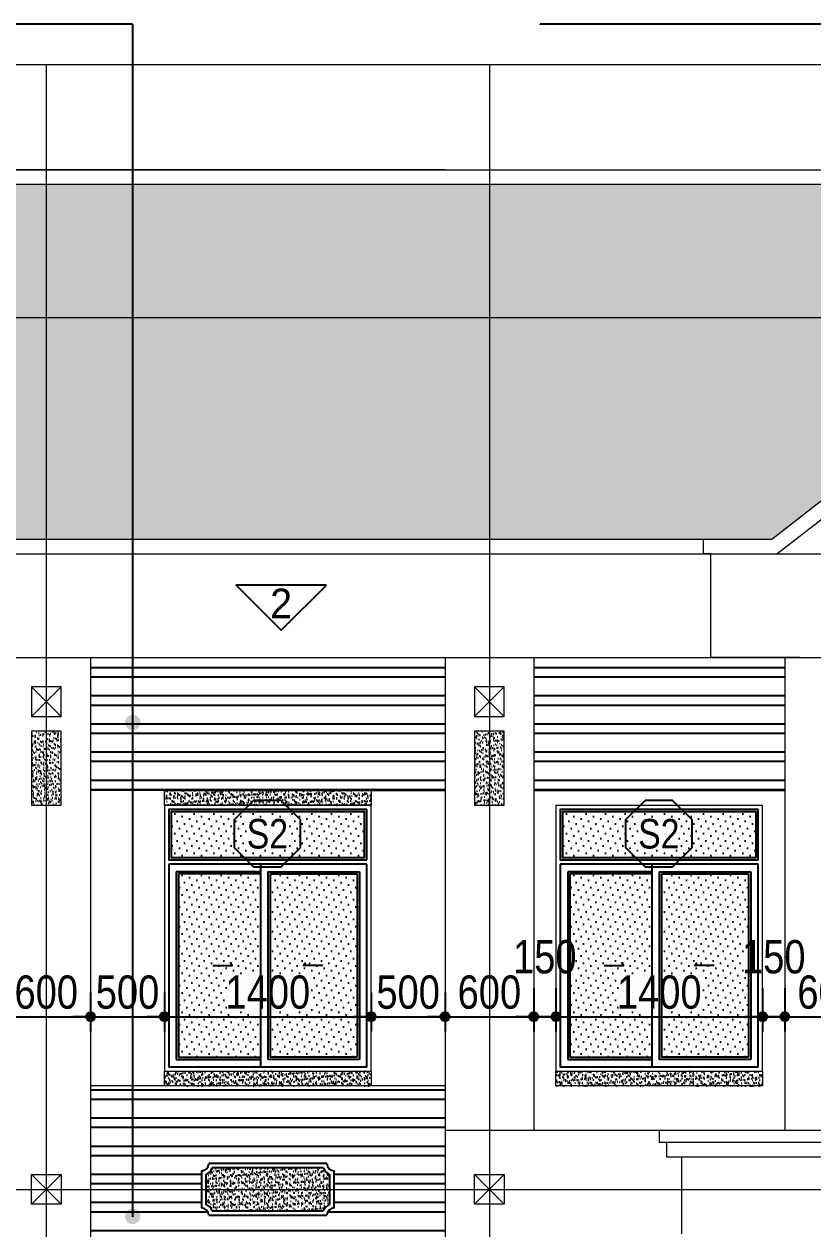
# Model space of a CAD drawing. Extents: x -79995 to 347433, y -157641 to 104789.
# Drawn here: x -4252 to 1089, y -22812 to -14658 of the extents above; entities that cross this region are included whole.
import ezdxf
from ezdxf.enums import TextEntityAlignment as Align

# ---------------------------------------------------------------- set-up
doc = ezdxf.new("R2010")
doc.units = 0
doc.linetypes.add('ACAD_ISO10W100', pattern=[18, 12, -3, 0, -3])
doc.layers.get('DEFPOINTS').update_dxf_attribs({"linetype": 'CONTINUOUS'})
for name, color, linetype in [('DIM', 1, 'CONTINUOUS'), ('DOOR', 20, 'CONTINUOUS'), ('HACTH', 8, 'CONTINUOUS'), ('HATCH', 8, 'CONTINUOUS'), ('HATCHNGOI', 22, 'CONTINUOUS'), ('KINH 1', 142, 'CONTINUOUS'), ('netthay', 2, 'CONTINUOUS'), ('TAGS', 60, 'CONTINUOUS'), ('TEXT', 7, 'CONTINUOUS')]:
    doc.layers.add(name, color=color, linetype=linetype)
doc.layers.add('NET-THAY', color=2, linetype='CONTINUOUS', lineweight=13)
doc.layers.add('TRUC', color=24, linetype='CONTINUOUS', lineweight=0)
doc.styles.add('AVO', font='')
doc.styles.add('HEL-CONDENSE', font='')
doc.styles.add('VNI-HELVE-CONDENSEN', font='')
doc.styles.get('AVO').set_extended_font_data('VNI-Avo')
doc.styles.get('HEL-CONDENSE').set_extended_font_data('VNI-Helve-Condense')
doc.styles.get('VNI-HELVE-CONDENSEN').set_extended_font_data('VNI-Helve-Condense')
doc.dimstyles.new('D100', dxfattribs={"dimtxt": 225, "dimasz": 1.2, "dimexe": 100, "dimexo": 0, "dimgap": 50, "dimtad": 1, "dimdec": 0, "dimzin": 13, "dimdsep": 46, "dimtxsty": 'HEL-CONDENSE', "dimblk": 'D50', "dimcen": 0, "dimclrd": 1, "dimclre": 1, "dimclrt": 7, "dimadec": 0, "dimazin": 0, "dimtfac": 1, "dimtdec": 0, "dimtmove": 0, "dimatfit": 3, "dimldrblk": 'D50', "dimfxl": 1, "dimtolj": 1, "dimtzin": 13, "dimarcsym": 0})
pattern_1 = [(180, (-175482.64, -528282.38), (-1e-14, -190.5), []), (180, (-175546.14, -528218.88), (-1e-14, -190.5), [])]
pattern_2 = [(37.5, (-1312078.223, -316844.446), (-1.2000235, 36.7059928), [0, -28.956, 0, -32.385, 0, -30.95625]), (7.5, (-1312078.223, -316844.446), (33.7142462, 53.7618825), [0, -15.621, 0, -26.0985, 0, -10.00125]), (327.5, (-1312101.654, -316844.446), (59.3244278, 0.10778885), [0, -9.525, 0, -34.29, 0, -44.7675]), (317.5, (-1312101.654, -316844.446), (57.266734, 16.7196992), [0, -4.7625, 0, -22.479, 0, -25.7175])]

# ---------------------------------------------------------------- blocks, each defined once
blk = doc.blocks.new('KH-CUADI')
at = {"layer": 'TAGS'}
blk.add_lwpolyline([(-124, 300), (-300, 124), (-300, -124), (-124, -300), (124, -300), (300, -124), (300, 124), (124, 300)], close=True, dxfattribs=at)
at = {"layer": 'TAGS', "style": 'VNI-HELVE-CONDENSEN'}
blk.add_attdef('D', text='', height=300, dxfattribs=at).set_placement((0, 0), align=Align.MIDDLE)
blk = doc.blocks.new('A$C5F62150E')
at = {"layer": 'KINH 1'}
h = blk.add_hatch(dxfattribs=at)
h.set_pattern_fill('DOTS', color=256, scale=750, angle=45, style=0)
h.set_pattern_definition([(45, (0, 0), (-16.5728, 49.71845), [0, -46.875])])
h.paths.add_polyline_path([(2528.9, 1072.2), (1218.9, 1072.2), (1218.9, 762.2), (2528.9, 762.2)])
h.paths.add_polyline_path([(1823.9, 652.2), (1268.9, 652.2), (1268.9, -587.8), (1823.9, -587.8)])
h.paths.add_polyline_path([(2478.9, 652.2), (1888.9, 652.2), (1888.9, -587.8), (2478.9, -587.8)])
at = {"layer": 'DOOR'}
for p, q in [((2543.9, 747.2), (2543.9, 1087.2)), ((2543.9, 717.2), (1203.9, 717.2)), ((1823.9, 667.2), (1253.9, 667.2)), ((1253.9, 667.2), (1253.9, -602.8)), ((1823.9, 717.2), (1823.9, -652.8)), ((1873.9, 667.2), (1873.9, -602.8)), ((1873.9, 667.2), (2493.9, 667.2)), ((2493.9, 667.2), (2493.9, -602.8)), ((1253.9, -602.8), (1823.9, -602.8)), ((2493.9, -602.8), (1873.9, -602.8))]:
    blk.add_line(p, q, dxfattribs=at)
at = {"layer": 'DOOR', "color": 8}
for p, q in [((1823.9, 652.2), (1268.9, 652.2)), ((1268.9, 652.2), (1268.9, -587.8)), ((1888.9, 652.2), (1888.9, -587.8)), ((1888.9, 652.2), (2478.9, 652.2)), ((2478.9, 652.2), (2478.9, -587.8)), ((1268.9, -587.8), (1823.9, -587.8)), ((2478.9, -587.8), (1888.9, -587.8))]:
    blk.add_line(p, q, dxfattribs=at)
at = {"layer": 'DOOR'}
for points in [[(2543.9, 1087.2), (1203.9, 1087.2), (1203.9, 747.2), (2543.9, 747.2)], [(1203.9, 717.2), (1203.9, -652.8), (2543.9, -652.8), (2543.9, 717.2)], [(1501.6, 32.3), (1632, 32.3), (1618.7, 53)], [(2246.2, 32.3), (2115.8, 32.3), (2129.1, 53)]]:
    blk.add_lwpolyline(points, dxfattribs=at)
at = {"layer": 'DOOR', "color": 8}
blk.add_lwpolyline([(2528.9, 762.2), (2528.9, 1072.2), (1218.9, 1072.2), (1218.9, 762.2), (2528.9, 762.2)], close=True, dxfattribs=at)
at = {"layer": 'NET-THAY'}
for p, q in [((1173.9, 1117.2), (2573.9, 1117.2)), ((2573.9, -682.8), (2573.9, 1117.2)), ((1173.9, -682.8), (2573.9, -682.8))]:
    blk.add_line(p, q, dxfattribs=at)
blk.add_lwpolyline([(1173.9, 1117.2), (1173.9, -682.8)], dxfattribs=at)
at = {"layer": 'TAGS', "linetype": 'Continuous'}
ref = blk.add_blockref('KH-CUADI', (1871, 924.3), dxfattribs=dict(at, xscale=0.75, yscale=0.75, zscale=0.75, rotation=180))
ref.add_attrib('D', 'S2', dxfattribs={"color": 7, "height": 200, "style": 'VNI-HELVE-CONDENSEN'}).set_placement((1871, 924.3), align=Align.MIDDLE)
blk = doc.blocks.new('D50')
at = {"layer": 'DIM'}
blk.add_hatch(color=256, dxfattribs=at).paths.add_polyline_path([(25, 0, 1), (-25, 0, 1)])
blk.add_line((25, 0), (100, 0), dxfattribs=at)
blk.add_circle((0, 0), 25, dxfattribs=at)
blk = doc.blocks.new('*D659')
at = {"layer": 'DEFPOINTS', "color": 0, "linetype": 'Continuous', "transparency": 16777216}
for p in [(-4401.5, -21181.6), (-3801.5, -21211.4), (-3801.5, -21375.6)]:
    blk.add_point(p, dxfattribs=at)
at = {"layer": 'DIM', "color": 1, "linetype": 'Continuous', "lineweight": -2, "transparency": 16777216}
for p, q in [((-4401.5, -21181.6), (-4401.5, -21475.6)), ((-3801.5, -21211.4), (-3801.5, -21475.6)), ((-4400.3, -21375.6), (-3802.7, -21375.6))]:
    blk.add_line(p, q, dxfattribs=at)
at = {"layer": 'DIM', "color": 1, "linetype": 'Continuous', "lineweight": -2, "transparency": 16777216, "xscale": 1.199999999999999, "yscale": 1.199999999999999, "zscale": 1.199999999999999, "rotation": 180}
blk.add_blockref('D50', (-4401.5, -21375.6), dxfattribs=at)
at = {"layer": 'DIM', "color": 1, "linetype": 'Continuous', "lineweight": -2, "transparency": 16777216, "xscale": 1.199999999999999, "yscale": 1.199999999999999, "zscale": 1.199999999999999}
blk.add_blockref('D50', (-3801.5, -21375.6), dxfattribs=at)
at = {"layer": 'DIM', "color": 7, "linetype": 'Continuous', "transparency": 16777216, "insert": (-4101.5, -21210.7), "char_height": 225, "attachment_point": 5, "style": 'HEL-CONDENSE'}
blk.add_mtext('\\A1;600', dxfattribs=at)
blk = doc.blocks.new('*D660')
at = {"layer": 'DEFPOINTS', "color": 0, "linetype": 'Continuous', "transparency": 16777216}
for p in [(-3801.5, -21211.4), (-3301.5, -21211.4), (-3301.5, -21375.6)]:
    blk.add_point(p, dxfattribs=at)
at = {"layer": 'DIM', "color": 1, "linetype": 'Continuous', "lineweight": -2, "transparency": 16777216}
for p, q in [((-3801.5, -21211.4), (-3801.5, -21475.6)), ((-3301.5, -21211.4), (-3301.5, -21475.6)), ((-3800.3, -21375.6), (-3302.7, -21375.6))]:
    blk.add_line(p, q, dxfattribs=at)
at = {"layer": 'DIM', "color": 1, "linetype": 'Continuous', "lineweight": -2, "transparency": 16777216, "xscale": 1.199999999999999, "yscale": 1.199999999999999, "zscale": 1.199999999999999, "rotation": 180}
blk.add_blockref('D50', (-3801.5, -21375.6), dxfattribs=at)
at = {"layer": 'DIM', "color": 1, "linetype": 'Continuous', "lineweight": -2, "transparency": 16777216, "xscale": 1.199999999999999, "yscale": 1.199999999999999, "zscale": 1.199999999999999}
blk.add_blockref('D50', (-3301.5, -21375.6), dxfattribs=at)
at = {"layer": 'DIM', "color": 7, "linetype": 'Continuous', "transparency": 16777216, "insert": (-3551.5, -21210.7), "char_height": 225, "attachment_point": 5, "style": 'HEL-CONDENSE'}
blk.add_mtext('\\A1;500', dxfattribs=at)
blk = doc.blocks.new('*D661')
at = {"layer": 'DEFPOINTS', "color": 0, "linetype": 'Continuous', "transparency": 16777216}
for p in [(-3301.5, -21211.4), (-1901.5, -21211.4), (-1901.5, -21375.6)]:
    blk.add_point(p, dxfattribs=at)
at = {"layer": 'DIM', "color": 1, "linetype": 'Continuous', "lineweight": -2, "transparency": 16777216}
for p, q in [((-3301.5, -21211.4), (-3301.5, -21475.6)), ((-1901.5, -21211.4), (-1901.5, -21475.6)), ((-3300.3, -21375.6), (-1902.7, -21375.6))]:
    blk.add_line(p, q, dxfattribs=at)
at = {"layer": 'DIM', "color": 1, "linetype": 'Continuous', "lineweight": -2, "transparency": 16777216, "xscale": 1.199999999999999, "yscale": 1.199999999999999, "zscale": 1.199999999999999, "rotation": 180}
blk.add_blockref('D50', (-3301.5, -21375.6), dxfattribs=at)
at = {"layer": 'DIM', "color": 1, "linetype": 'Continuous', "lineweight": -2, "transparency": 16777216, "xscale": 1.199999999999999, "yscale": 1.199999999999999, "zscale": 1.199999999999999}
blk.add_blockref('D50', (-1901.5, -21375.6), dxfattribs=at)
at = {"layer": 'DIM', "color": 7, "linetype": 'Continuous', "transparency": 16777216, "insert": (-2601.5, -21210.7), "char_height": 225, "attachment_point": 5, "style": 'HEL-CONDENSE'}
blk.add_mtext('\\A1;1400', dxfattribs=at)
blk = doc.blocks.new('*D662')
at = {"layer": 'DEFPOINTS', "color": 0, "linetype": 'Continuous', "transparency": 16777216}
for p in [(-1901.5, -21211.4), (-1401.5, -21211.4), (-1401.5, -21375.6)]:
    blk.add_point(p, dxfattribs=at)
at = {"layer": 'DIM', "color": 1, "linetype": 'Continuous', "lineweight": -2, "transparency": 16777216}
for p, q in [((-1901.5, -21211.4), (-1901.5, -21475.6)), ((-1401.5, -21211.4), (-1401.5, -21475.6)), ((-1900.3, -21375.6), (-1402.7, -21375.6))]:
    blk.add_line(p, q, dxfattribs=at)
at = {"layer": 'DIM', "color": 1, "linetype": 'Continuous', "lineweight": -2, "transparency": 16777216, "xscale": 1.199999999999999, "yscale": 1.199999999999999, "zscale": 1.199999999999999, "rotation": 180}
blk.add_blockref('D50', (-1901.5, -21375.6), dxfattribs=at)
at = {"layer": 'DIM', "color": 1, "linetype": 'Continuous', "lineweight": -2, "transparency": 16777216, "xscale": 1.199999999999999, "yscale": 1.199999999999999, "zscale": 1.199999999999999}
blk.add_blockref('D50', (-1401.5, -21375.6), dxfattribs=at)
at = {"layer": 'DIM', "color": 7, "linetype": 'Continuous', "transparency": 16777216, "insert": (-1651.5, -21210.7), "char_height": 225, "attachment_point": 5, "style": 'HEL-CONDENSE'}
blk.add_mtext('\\A1;500', dxfattribs=at)
blk = doc.blocks.new('*D663')
at = {"layer": 'DEFPOINTS', "color": 0, "linetype": 'Continuous', "transparency": 16777216}
for p in [(-801.5, -21181.8), (-1401.5, -21211.4), (-801.5, -21375.6)]:
    blk.add_point(p, dxfattribs=at)
at = {"layer": 'DIM', "color": 1, "linetype": 'Continuous', "lineweight": -2, "transparency": 16777216}
for p, q in [((-801.5, -21181.8), (-801.5, -21475.6)), ((-1401.5, -21211.4), (-1401.5, -21475.6)), ((-1400.3, -21375.6), (-802.7, -21375.6))]:
    blk.add_line(p, q, dxfattribs=at)
at = {"layer": 'DIM', "color": 1, "linetype": 'Continuous', "lineweight": -2, "transparency": 16777216, "xscale": 1.199999999999999, "yscale": 1.199999999999999, "zscale": 1.199999999999999, "rotation": 180}
blk.add_blockref('D50', (-1401.5, -21375.6), dxfattribs=at)
at = {"layer": 'DIM', "color": 1, "linetype": 'Continuous', "lineweight": -2, "transparency": 16777216, "xscale": 1.199999999999999, "yscale": 1.199999999999999, "zscale": 1.199999999999999}
blk.add_blockref('D50', (-801.5, -21375.6), dxfattribs=at)
at = {"layer": 'DIM', "color": 7, "linetype": 'Continuous', "transparency": 16777216, "insert": (-1101.5, -21210.7), "char_height": 225, "attachment_point": 5, "style": 'HEL-CONDENSE'}
blk.add_mtext('\\A1;600', dxfattribs=at)
blk = doc.blocks.new('*D664')
at = {"layer": 'DEFPOINTS', "color": 0, "linetype": 'Continuous', "transparency": 16777216}
for p in [(-651.5, -21181.8), (748.5, -21181.8), (748.5, -21375.6)]:
    blk.add_point(p, dxfattribs=at)
at = {"layer": 'DIM', "color": 1, "linetype": 'Continuous', "lineweight": -2, "transparency": 16777216}
for p, q in [((-651.5, -21181.8), (-651.5, -21475.6)), ((748.5, -21181.8), (748.5, -21475.6)), ((-650.3, -21375.6), (747.3, -21375.6))]:
    blk.add_line(p, q, dxfattribs=at)
at = {"layer": 'DIM', "color": 1, "linetype": 'Continuous', "lineweight": -2, "transparency": 16777216, "xscale": 1.199999999999999, "yscale": 1.199999999999999, "zscale": 1.199999999999999, "rotation": 180}
blk.add_blockref('D50', (-651.5, -21375.6), dxfattribs=at)
at = {"layer": 'DIM', "color": 1, "linetype": 'Continuous', "lineweight": -2, "transparency": 16777216, "xscale": 1.199999999999999, "yscale": 1.199999999999999, "zscale": 1.199999999999999}
blk.add_blockref('D50', (748.5, -21375.6), dxfattribs=at)
at = {"layer": 'DIM', "color": 7, "linetype": 'Continuous', "transparency": 16777216, "insert": (48.5, -21210.7), "char_height": 225, "attachment_point": 5, "style": 'HEL-CONDENSE'}
blk.add_mtext('\\A1;1400', dxfattribs=at)
blk = doc.blocks.new('*D665')
at = {"layer": 'DEFPOINTS', "color": 0, "linetype": 'Continuous', "transparency": 16777216}
for p in [(748.5, -21181.8), (898.5, -21181.8), (898.5, -21375.6)]:
    blk.add_point(p, dxfattribs=at)
at = {"layer": 'DIM', "color": 1, "linetype": 'Continuous', "lineweight": -2, "transparency": 16777216}
for p, q in [((748.5, -21181.8), (748.5, -21475.6)), ((898.5, -21181.8), (898.5, -21475.6)), ((749.7, -21375.6), (897.3, -21375.6))]:
    blk.add_line(p, q, dxfattribs=at)
at = {"layer": 'DIM', "color": 1, "linetype": 'Continuous', "lineweight": -2, "transparency": 16777216, "xscale": 1.199999999999999, "yscale": 1.199999999999999, "zscale": 1.199999999999999, "rotation": 180}
blk.add_blockref('D50', (748.5, -21375.6), dxfattribs=at)
at = {"layer": 'DIM', "color": 1, "linetype": 'Continuous', "lineweight": -2, "transparency": 16777216, "xscale": 1.199999999999999, "yscale": 1.199999999999999, "zscale": 1.199999999999999}
blk.add_blockref('D50', (898.5, -21375.6), dxfattribs=at)
at = {"layer": 'DIM', "color": 7, "linetype": 'Continuous', "transparency": 16777216, "insert": (823.5, -20971.5), "char_height": 225, "attachment_point": 5, "style": 'HEL-CONDENSE'}
blk.add_mtext('\\A1;150', dxfattribs=at)
blk = doc.blocks.new('*D666')
at = {"layer": 'DEFPOINTS', "color": 0, "linetype": 'Continuous', "transparency": 16777216}
for p in [(898.5, -21181.8), (1498.5, -21181.8), (1498.5, -21375.6)]:
    blk.add_point(p, dxfattribs=at)
at = {"layer": 'DIM', "color": 1, "linetype": 'Continuous', "lineweight": -2, "transparency": 16777216}
for p, q in [((898.5, -21181.8), (898.5, -21475.6)), ((1498.5, -21181.8), (1498.5, -21475.6)), ((899.7, -21375.6), (1497.3, -21375.6))]:
    blk.add_line(p, q, dxfattribs=at)
at = {"layer": 'DIM', "color": 1, "linetype": 'Continuous', "lineweight": -2, "transparency": 16777216, "xscale": 1.199999999999999, "yscale": 1.199999999999999, "zscale": 1.199999999999999, "rotation": 180}
blk.add_blockref('D50', (898.5, -21375.6), dxfattribs=at)
at = {"layer": 'DIM', "color": 1, "linetype": 'Continuous', "lineweight": -2, "transparency": 16777216, "xscale": 1.199999999999999, "yscale": 1.199999999999999, "zscale": 1.199999999999999}
blk.add_blockref('D50', (1498.5, -21375.6), dxfattribs=at)
at = {"layer": 'DIM', "color": 7, "linetype": 'Continuous', "transparency": 16777216, "insert": (1198.5, -21210.7), "char_height": 225, "attachment_point": 5, "style": 'HEL-CONDENSE'}
blk.add_mtext('\\A1;600', dxfattribs=at)
blk = doc.blocks.new('*D693')
at = {"layer": 'DEFPOINTS', "color": 0, "linetype": 'Continuous', "transparency": 16777216}
for p in [(-801.5, -21181.8), (-651.5, -21181.8), (-651.5, -21375.6)]:
    blk.add_point(p, dxfattribs=at)
at = {"layer": 'DIM', "color": 1, "linetype": 'Continuous', "lineweight": -2, "transparency": 16777216}
for p, q in [((-801.5, -21181.8), (-801.5, -21475.6)), ((-651.5, -21181.8), (-651.5, -21475.6)), ((-800.3, -21375.6), (-652.7, -21375.6))]:
    blk.add_line(p, q, dxfattribs=at)
at = {"layer": 'DIM', "color": 1, "linetype": 'Continuous', "lineweight": -2, "transparency": 16777216, "xscale": 1.199999999999999, "yscale": 1.199999999999999, "zscale": 1.199999999999999, "rotation": 180}
blk.add_blockref('D50', (-801.5, -21375.6), dxfattribs=at)
at = {"layer": 'DIM', "color": 1, "linetype": 'Continuous', "lineweight": -2, "transparency": 16777216, "xscale": 1.199999999999999, "yscale": 1.199999999999999, "zscale": 1.199999999999999}
blk.add_blockref('D50', (-651.5, -21375.6), dxfattribs=at)
at = {"layer": 'DIM', "color": 7, "linetype": 'Continuous', "transparency": 16777216, "insert": (-726.5, -20971.5), "char_height": 225, "attachment_point": 5, "style": 'HEL-CONDENSE'}
blk.add_mtext('\\A1;150', dxfattribs=at)
blk = doc.blocks.new('TUONG-NAM')
at = {"layer": 'TAGS'}
blk.add_lwpolyline([(-453, -453), (453, -453), (0, 0)], close=True, dxfattribs=at)
at = {"layer": 'TAGS', "linetype": 'Continuous', "style": 'AVO'}
blk.add_attdef('KH-TUONG', text='', height=250, dxfattribs=at).set_placement((0, -269), align=Align.MIDDLE_CENTER)
blk = doc.blocks.new('*D751')
at = {"layer": 'DEFPOINTS', "color": 0, "linetype": 'Continuous', "transparency": 16777216}
for p in [(-7952.7, -15744.2), (-11485.6, -17932.7), (-14051.5, -18144.2), (-12873.4, -18144.2), (809.7, -18144.2)]:
    blk.add_point(p, dxfattribs=at)
at = {"layer": 'DIM', "color": 1, "linetype": 'Continuous', "lineweight": -2, "transparency": 16777216}
blk.add_arc((-12873.4, -18144.2), 1403.8, 0.04898, 25.95102, dxfattribs=at)
at = {"layer": 'DIM', "color": 1, "linetype": 'Continuous', "lineweight": -2, "transparency": 16777216, "xscale": 1.199999999999999, "yscale": 1.199999999999999, "zscale": 1.199999999999999}
for p, rotation in [((-11611.7, -17528.8), 115.975511560504), ((-11469.6, -18144.2), 270.024488439497)]:
    blk.add_blockref('D50', p, dxfattribs=dict(at, rotation=rotation))
at = {"layer": 'DIM', "color": 7, "linetype": 'Continuous', "transparency": 16777216, "insert": (-11344.9, -17791.4), "char_height": 225, "attachment_point": 5, "rotation": 283, "style": 'HEL-CONDENSE'}
blk.add_mtext('\\A1;26°', dxfattribs=at)

msp = doc.modelspace()

# ---------------------------------------------------------------- hatches: boundary and pattern name
at = {"layer": 'DIM', "linetype": 'ByBlock'}
for points in [[(-3464.129, -19385.619, 1), (-3568.649, -19385.619, 1)], [(-3464.129, -22726.935, 1), (-3568.649, -22726.935, 1)]]:
    msp.add_hatch(color=1, dxfattribs=at).paths.add_polyline_path(points)
at = {"layer": 'HACTH'}
h = msp.add_hatch(dxfattribs=at)
h.set_pattern_fill('ANSI32', color=256, scale=20, angle=135, style=0)
h.set_pattern_definition(pattern_1)
h.paths.add_polyline_path([(-801.548, -19844.245), (898.452, -19844.245), (898.452, -18944.245), (-801.548, -18944.245)])
h.paths.add_polyline_path([(-3801.548, -19844.245), (-1401.548, -19844.245), (-1401.548, -18944.245), (-3801.548, -18944.245)])
h.paths.add_polyline_path([(-6801.548, -19844.245), (-4401.548, -19844.245), (-4401.548, -18944.245), (-6801.548, -18944.245)])
h.paths.add_polyline_path([(-9751.548, -19844.245), (-7401.548, -19844.245), (-7401.548, -18944.245), (-9751.548, -18944.245)])
h.paths.add_polyline_path([(-12701.548, -19844.245), (-10351.548, -19844.245), (-10351.548, -18944.245), (-12701.548, -18944.245)])
h = msp.add_hatch(dxfattribs=at)
h.set_pattern_fill('ANSI32', color=256, scale=20, angle=135, style=0)
h.set_pattern_definition(pattern_1)
h.paths.add_polyline_path([(-10351.548, -21844.245), (-12701.548, -21844.245), (-12701.548, -22544.245), (-11951.548, -22544.245), (-11951.548, -22419.245, 0.41421356), (-11901.548, -22369.245), (-11101.548, -22369.245, 0.41421356), (-11051.548, -22419.245), (-11051.548, -22544.245), (-10351.548, -22544.245)])
h.paths.add_polyline_path([(-7401.548, -21844.245), (-9751.548, -21844.245), (-9751.548, -22544.245), (-9051.548, -22544.245), (-9051.548, -22419.245, 0.41421356), (-9001.548, -22369.245), (-8201.548, -22369.245, 0.41421356), (-8151.548, -22419.245), (-8151.548, -22544.245), (-7401.548, -22544.245)])
h.paths.add_polyline_path([(-4401.548, -21844.245), (-6801.548, -21844.245), (-6801.548, -22544.245), (-6051.548, -22544.245), (-6051.548, -22419.245, 0.41421356), (-6001.548, -22369.245), (-5201.548, -22369.245, 0.41421356), (-5151.548, -22419.245), (-5151.548, -22544.245), (-4401.548, -22544.245)])
h.paths.add_polyline_path([(1097.129, -22359.642), (5770.555, -22359.642), (5770.555, -22813.762), (1097.129, -22813.762)], flags=9)
edge = h.paths.add_edge_path()
edge.add_line((-12701.548, -23444.245), (-10351.548, -23444.245))
edge.add_line((-10351.548, -23444.245), (-10351.548, -22544.245))
edge.add_line((-10351.548, -22544.245), (-11051.548, -22544.245))
edge.add_line((-11051.548, -22544.245), (-11051.548, -22669.245))
edge.add_arc((-11051.548, -22719.245), 50, 90, 180)
edge.add_line((-11101.548, -22719.245), (-11901.548, -22719.245))
edge.add_arc((-11951.548, -22719.245), 50, 0, 90)
edge.add_line((-11951.548, -22669.245), (-11951.548, -22544.245))
edge.add_line((-11951.548, -22544.245), (-12701.548, -22544.245))
edge.add_line((-12701.548, -22544.245), (-12701.548, -23444.245))
edge = h.paths.add_edge_path()
edge.add_line((-9751.548, -23444.245), (-7401.548, -23444.245))
edge.add_line((-7401.548, -23444.245), (-7401.548, -22544.245))
edge.add_line((-7401.548, -22544.245), (-8151.548, -22544.245))
edge.add_line((-8151.548, -22544.245), (-8151.548, -22669.245))
edge.add_arc((-8151.548, -22719.245), 50, 90, 180)
edge.add_line((-8201.548, -22719.245), (-9001.548, -22719.245))
edge.add_arc((-9051.548, -22719.245), 50, 0, 90)
edge.add_line((-9051.548, -22669.245), (-9051.548, -22544.245))
edge.add_line((-9051.548, -22544.245), (-9751.548, -22544.245))
edge.add_line((-9751.548, -22544.245), (-9751.548, -23444.245))
edge = h.paths.add_edge_path()
edge.add_line((-6801.548, -23444.245), (-4401.548, -23444.245))
edge.add_line((-4401.548, -23444.245), (-4401.548, -22544.245))
edge.add_line((-4401.548, -22544.245), (-5151.548, -22544.245))
edge.add_line((-5151.548, -22544.245), (-5151.548, -22669.245))
edge.add_arc((-5151.548, -22719.245), 50, 90, 180)
edge.add_line((-5201.548, -22719.245), (-6001.548, -22719.245))
edge.add_arc((-6051.548, -22719.245), 50, 0, 90)
edge.add_line((-6051.548, -22669.245), (-6051.548, -22544.245))
edge.add_line((-6051.548, -22544.245), (-6801.548, -22544.245))
edge.add_line((-6801.548, -22544.245), (-6801.548, -23444.245))
h = msp.add_hatch(dxfattribs=at)
h.set_pattern_fill('ANSI32', color=256, scale=20, angle=135, style=0)
h.set_pattern_definition(pattern_1)
h.paths.add_polyline_path([(-1401.548, -22144.245), (-1401.548, -21844.245), (-3801.548, -21844.245), (-3801.548, -22544.245), (-3051.548, -22544.245), (-3051.548, -22419.245, 0.41421356), (-3001.548, -22369.245), (-2201.548, -22369.245, 0.41421356), (-2151.548, -22419.245), (-2151.548, -22544.245), (-1401.548, -22544.245)])
edge = h.paths.add_edge_path()
edge.add_line((-3801.548, -23444.245), (-1401.548, -23444.245))
edge.add_line((-1401.548, -23444.245), (-1401.548, -22544.245))
edge.add_line((-1401.548, -22544.245), (-2151.548, -22544.245))
edge.add_line((-2151.548, -22544.245), (-2151.548, -22669.245))
edge.add_arc((-2151.548, -22719.245), 50, 90, 180)
edge.add_line((-2201.548, -22719.245), (-3001.548, -22719.245))
edge.add_arc((-3051.548, -22719.245), 50, 0, 90)
edge.add_line((-3051.548, -22669.245), (-3051.548, -22544.245))
edge.add_line((-3051.548, -22544.245), (-3801.548, -22544.245))
edge.add_line((-3801.548, -22544.245), (-3801.548, -23444.245))
at = {"layer": 'HATCH'}
h = msp.add_hatch(dxfattribs=at)
h.set_pattern_fill('AR-SAND', color=256, scale=0.75, style=0)
h.set_pattern_definition(pattern_2)
h.paths.add_polyline_path([(-4201.548, -19944.245), (-4001.548, -19944.245), (-4001.548, -19444.245), (-4201.548, -19444.245)])
h = msp.add_hatch(dxfattribs=at)
h.set_pattern_fill('AR-SAND', color=256, scale=0.75, style=0)
h.set_pattern_definition(pattern_2)
h.paths.add_polyline_path([(-1201.548, -19944.245), (-1001.548, -19944.245), (-1001.548, -19444.245), (-1201.548, -19444.245)])
h = msp.add_hatch(dxfattribs=at)
h.set_pattern_fill('AR-SAND', color=256, scale=0.75, style=0)
h.set_pattern_definition(pattern_2)
h.paths.add_polyline_path([(-3301.543, -19844.245), (-1901.543, -19844.245), (-1901.543, -19944.245), (-3301.543, -19944.245)])
h = msp.add_hatch(dxfattribs=at)
h.set_pattern_fill('AR-SAND', color=256, scale=0.75, style=0)
h.set_pattern_definition(pattern_2)
h.paths.add_polyline_path([(-3301.548, -21744.245), (-1901.548, -21744.245), (-1901.548, -21844.245), (-3301.548, -21844.245)])
h = msp.add_hatch(dxfattribs=at)
h.set_pattern_fill('AR-SAND', color=256, scale=0.75, style=0)
h.set_pattern_definition(pattern_2)
h.paths.add_polyline_path([(-651.553, -21744.245), (748.447, -21744.245), (748.447, -21844.245), (-651.553, -21844.245)])
h = msp.add_hatch(dxfattribs=at)
h.set_pattern_fill('AR-SAND', color=256, scale=0.75, style=0)
h.set_pattern_definition(pattern_2)
h.paths.add_polyline_path([(-3021.548, -22443.407), (-3021.548, -22645.083, -0.20323136), (-2977.386, -22689.245), (-2225.71, -22689.245, -0.20323136), (-2181.548, -22645.083), (-2181.548, -22443.407, -0.20323136), (-2225.71, -22399.245), (-2977.386, -22399.245, -0.20323136)])
at = {"layer": 'HATCHNGOI'}
h = msp.add_hatch(dxfattribs=at)
h.set_pattern_fill('AR-RSHKE', color=14, scale=15, angle=180, style=0)
h.set_pattern_definition([(180, (-1056383.75, 273259.78), (-382.5, -180), [90, -75, 105, -45, 135, -60]), (180, (-1056473.75, 273252.28), (-382.5, -180), [75, -285, 60, -90]), (180, (-1056653.75, 273271.03), (-382.5, -180), [45, -465]), (270, (-1056383.75, 273259.78), (127.5, -180), [172.5, -547.5]), (270, (-1056473.75, 273259.78), (127.5, -180), [168.75, -551.25]), (270, (-1056548.75, 273259.78), (127.5, -180), [157.5, -562.5]), (270, (-1056653.75, 273271.03), (127.5, -180), [172.5, -547.5]), (270, (-1056698.75, 273271.03), (127.5, -180), [172.5, -547.5]), (270, (-1056833.75, 273259.78), (127.5, -180), [165, -555])])
h.paths.add_polyline_path([(-7952.701, -15744.245), (-9944.592, -16715.755), (-7101.548, -18144.245), (809.68, -18144.245), (3398.452, -16130.756), (5987.224, -18144.245), (13898.452, -18144.245), (16741.496, -16715.755), (14749.606, -15744.245)])

# ---------------------------------------------------------------- linework, layer by layer
at = {"layer": 'NET-THAY'}
for p, q in [((809.68, -18144.245), (3398.452, -16130.756)), ((843.991, -18244.245), (3398.452, -16257.442)), ((-14051.548, -18144.245), (809.68, -18144.245)), ((-14051.548, -18244.245), (843.991, -18244.245)), ((-14001.548, -18944.245), (588.134, -18944.245)), ((-3301.543, -19844.245), (-3801.543, -19844.245)), ((-1901.543, -19844.245), (-1401.543, -19844.245)), ((-801.548, -19844.245), (898.457, -19844.245)), ((-1401.548, -21844.245), (-3801.548, -21844.245)), ((-1401.548, -22144.245), (-1401.548, -22544.245)), ((48.452, -22144.245), (48.452, -22224.245)), ((98.452, -22224.245), (98.452, -22324.245)), ((198.452, -22324.245), (198.452, -22844.245))]:
    msp.add_line(p, q, dxfattribs=at)
for points in [[(-1401.548, -15644.245), (-7975.788, -15644.245)], [(-1401.548, -15644.245), (14772.693, -15644.245)], [(14749.606, -15744.245), (-7952.701, -15744.245), (-9944.592, -16715.755)], [(398.452, -18244.245), (348.452, -18244.245), (348.452, -18144.245), (348.452, -18144.245)], [(-14001.548, -18244.245), (298.452, -18244.245)], [(998.452, -18944.245), (398.452, -18944.245), (398.452, -18244.245)], [(-3801.548, -18944.245), (-3801.548, -28244.245)], [(-1401.548, -18944.245), (-1401.548, -28244.245)], [(-801.548, -18944.245), (-801.548, -22144.245)], [(898.452, -18944.245), (1598.452, -18944.245)], [(898.452, -18944.245), (898.452, -22144.245)], [(-4001.548, -19144.245), (-4201.548, -19144.245), (-4201.548, -19344.245), (-4001.548, -19344.245), (-4001.548, -19144.245)], [(-4201.548, -19144.245), (-4001.548, -19344.245)], [(-4001.548, -19144.245), (-4201.548, -19344.245)], [(-1001.548, -19144.245), (-1201.548, -19144.245), (-1201.548, -19344.245), (-1001.548, -19344.245), (-1001.548, -19144.245)], [(-1201.548, -19144.245), (-1001.548, -19344.245)], [(-1001.548, -19144.245), (-1201.548, -19344.245)], [(-4001.548, -19444.245), (-4201.548, -19444.245), (-4201.548, -19944.245), (-4001.548, -19944.245), (-4001.548, -19444.245)], [(-1001.548, -19444.245), (-1201.548, -19444.245), (-1201.548, -19944.245), (-1001.548, -19944.245), (-1001.548, -19444.245)], [(-1401.548, -22144.245), (8198.452, -22144.245)], [(48.452, -22224.245), (6748.452, -22224.245)], [(98.452, -22324.245), (6698.452, -22324.245)], [(-4201.548, -22444.245), (-4001.548, -22444.245), (-4001.548, -22644.245), (-4201.548, -22644.245), (-4201.548, -22444.245)], [(-4001.548, -22444.245), (-4201.548, -22644.245)], [(-4201.548, -22444.245), (-4001.548, -22644.245)], [(-1201.548, -22444.245), (-1001.548, -22444.245), (-1001.548, -22644.245), (-1201.548, -22644.245), (-1201.548, -22444.245)], [(-1001.548, -22444.245), (-1201.548, -22644.245)], [(-1201.548, -22444.245), (-1001.548, -22644.245)]]:
    msp.add_lwpolyline(points, dxfattribs=at)
for points in [[(-3301.543, -19844.245), (-1901.543, -19844.245), (-1901.543, -19944.245), (-3301.543, -19944.245)], [(-3301.548, -21744.245), (-1901.548, -21744.245), (-1901.548, -21844.245), (-3301.548, -21844.245)], [(-651.553, -21744.245), (748.447, -21744.245), (748.447, -21844.245), (-651.553, -21844.245)]]:
    msp.add_lwpolyline(points, close=True, dxfattribs=at)
at = {"layer": 'netthay'}
for points in [[(-3051.548, -22419.245), (-3051.548, -22669.245)], [(-2201.548, -22369.245), (-3001.548, -22369.245)], [(-2225.71, -22399.245), (-2977.386, -22399.245)], [(-2151.548, -22669.245), (-2151.548, -22419.245)], [(-3021.548, -22443.407), (-3021.548, -22645.083)], [(-2181.548, -22645.083), (-2181.548, -22443.407)], [(-3001.548, -22719.245), (-2201.548, -22719.245)], [(-2977.386, -22689.245), (-2225.71, -22689.245)]]:
    msp.add_lwpolyline(points, dxfattribs=at)
for centre, radius, start, end in [((-3051.548, -22369.245), 50, 270, 0), ((-3051.548, -22369.245), 80, 292.0243128, 337.9756872), ((-2151.548, -22369.245), 80, 202.0243128, 247.9756872), ((-2151.548, -22369.245), 50, 180, 270), ((-3051.548, -22719.245), 80, 22.0243128, 67.9756872), ((-2151.548, -22719.245), 80, 112.0243128, 157.9756872), ((-3051.548, -22719.245), 50, 0, 90), ((-2151.548, -22719.245), 50, 90, 180)]:
    msp.add_arc(centre, radius, start, end, dxfattribs=at)
at = {"layer": 'TEXT'}
for points in [[(-3517.325, -14658.261), (-11072.825, -14658.261), (-11072.825, -14658.261)], [(-3517.325, -14658.261), (-3517.325, -22729.406)], [(3196.837, -14658.261), (-758.112, -14658.261), (-758.112, -14658.261)]]:
    msp.add_lwpolyline(points, dxfattribs=at)
at = {"layer": 'TRUC', "linetype": 'ACAD_ISO10W100', "ltscale": 0.2}
for points in [[(-14631.329, -14931.59), (21295.344, -14931.59)], [(-4101.548, -14931.59), (-4101.548, -29294.245)], [(-1101.548, -14931.59), (-1101.548, -29294.245)], [(-14631.329, -15644.245), (21295.344, -15644.245)], [(-14631.329, -16644.245), (21295.344, -16644.245)], [(-14631.329, -18244.245), (21295.344, -18244.245)], [(-14631.329, -18944.245), (21295.344, -18944.245)], [(-14631.329, -22544.245), (21295.344, -22544.245)]]:
    msp.add_lwpolyline(points, dxfattribs=at)
msp.add_lwpolyline([(-14631.329, -14931.59), (21295.344, -14931.59), (21295.344, -29294.245), (-14631.329, -29294.245)], close=True, dxfattribs=at)

# ---------------------------------------------------------------- block references
at = {"layer": 'DOOR'}
for p in [(-4475.443, -21061.473), (-1825.443, -21061.473)]:
    msp.add_blockref('A$C5F62150E', p, dxfattribs=at)
at = {"layer": 'TAGS', "linetype": 'Continuous'}
ref = msp.add_blockref('TUONG-NAM', (-2510.892, -18760.406), dxfattribs=dict(at, xscale=0.6749999998137355, yscale=0.6750000000174623, zscale=0.675, rotation=180))
ref.add_attrib('KH-TUONG', '2', dxfattribs={"color": 7, "linetype": 'Continuous', "height": 200, "style": 'AVO'}).set_placement((-2511.226, -18578.641), align=Align.MIDDLE_CENTER)

# ---------------------------------------------------------------- dimensions: what is measured, and where the dimension line sits
at = {"layer": 'DIM', "linetype": 'Continuous'}
dim = msp.add_angular_dim_2l(base=(-11485.635, -17932.709), line1=((-14051.548, -18144.245), (809.68, -18144.245)), line2=((-12873.43, -18144.245), (-7952.701, -15744.245)), dimstyle='D100', dxfattribs=at)
dim.commit()
dim.dimension.update_dxf_attribs({"geometry": '*D751', "text_midpoint": (-11344.912, -17791.359)})
for base, p1, p2, picture, middle in [((-651.548, -21375.63), (-801.548, -21181.769), (-651.548, -21181.769), '*D693', (-726.548, -21136.433)), ((898.452, -21375.63), (748.452, -21181.769), (898.452, -21181.769), '*D665', (823.452, -21136.433)), ((-3301.548, -21375.63), (-3801.548, -21211.382), (-3301.548, -21211.382), '*D660', (-3551.548, -21375.63)), ((-1401.548, -21375.63), (-1901.548, -21211.382), (-1401.548, -21211.382), '*D662', (-1651.548, -21375.63))]:
    dim = msp.add_linear_dim(base=base, p1=p1, p2=p2, dimstyle='D100', override={"dimtmove": 1}, dxfattribs=at)
    dim.commit()
    dim.dimension.update_dxf_attribs({"geometry": picture, "text_midpoint": middle, "dimtype": 160})
for base, p1, p2, picture, middle in [((-3801.548, -21375.63), (-4401.548, -21181.569), (-3801.548, -21211.382), '*D659', (-4101.548, -21210.73)), ((-1901.548, -21375.63), (-3301.548, -21211.382), (-1901.548, -21211.382), '*D661', (-2601.548, -21210.73)), ((-801.548, -21375.63), (-1401.548, -21211.382), (-801.548, -21181.769), '*D663', (-1101.548, -21210.73)), ((748.452, -21375.63), (-651.548, -21181.769), (748.452, -21181.769), '*D664', (48.452, -21210.73)), ((1498.452, -21375.63), (898.452, -21181.769), (1498.452, -21181.769), '*D666', (1198.452, -21210.73))]:
    dim = msp.add_linear_dim(base=base, p1=p1, p2=p2, dimstyle='D100', override={"dimtmove": 1}, dxfattribs=at)
    dim.commit()
    dim.dimension.update_dxf_attribs({"geometry": picture, "text_midpoint": middle})

doc.saveas('drawing.dxf')
